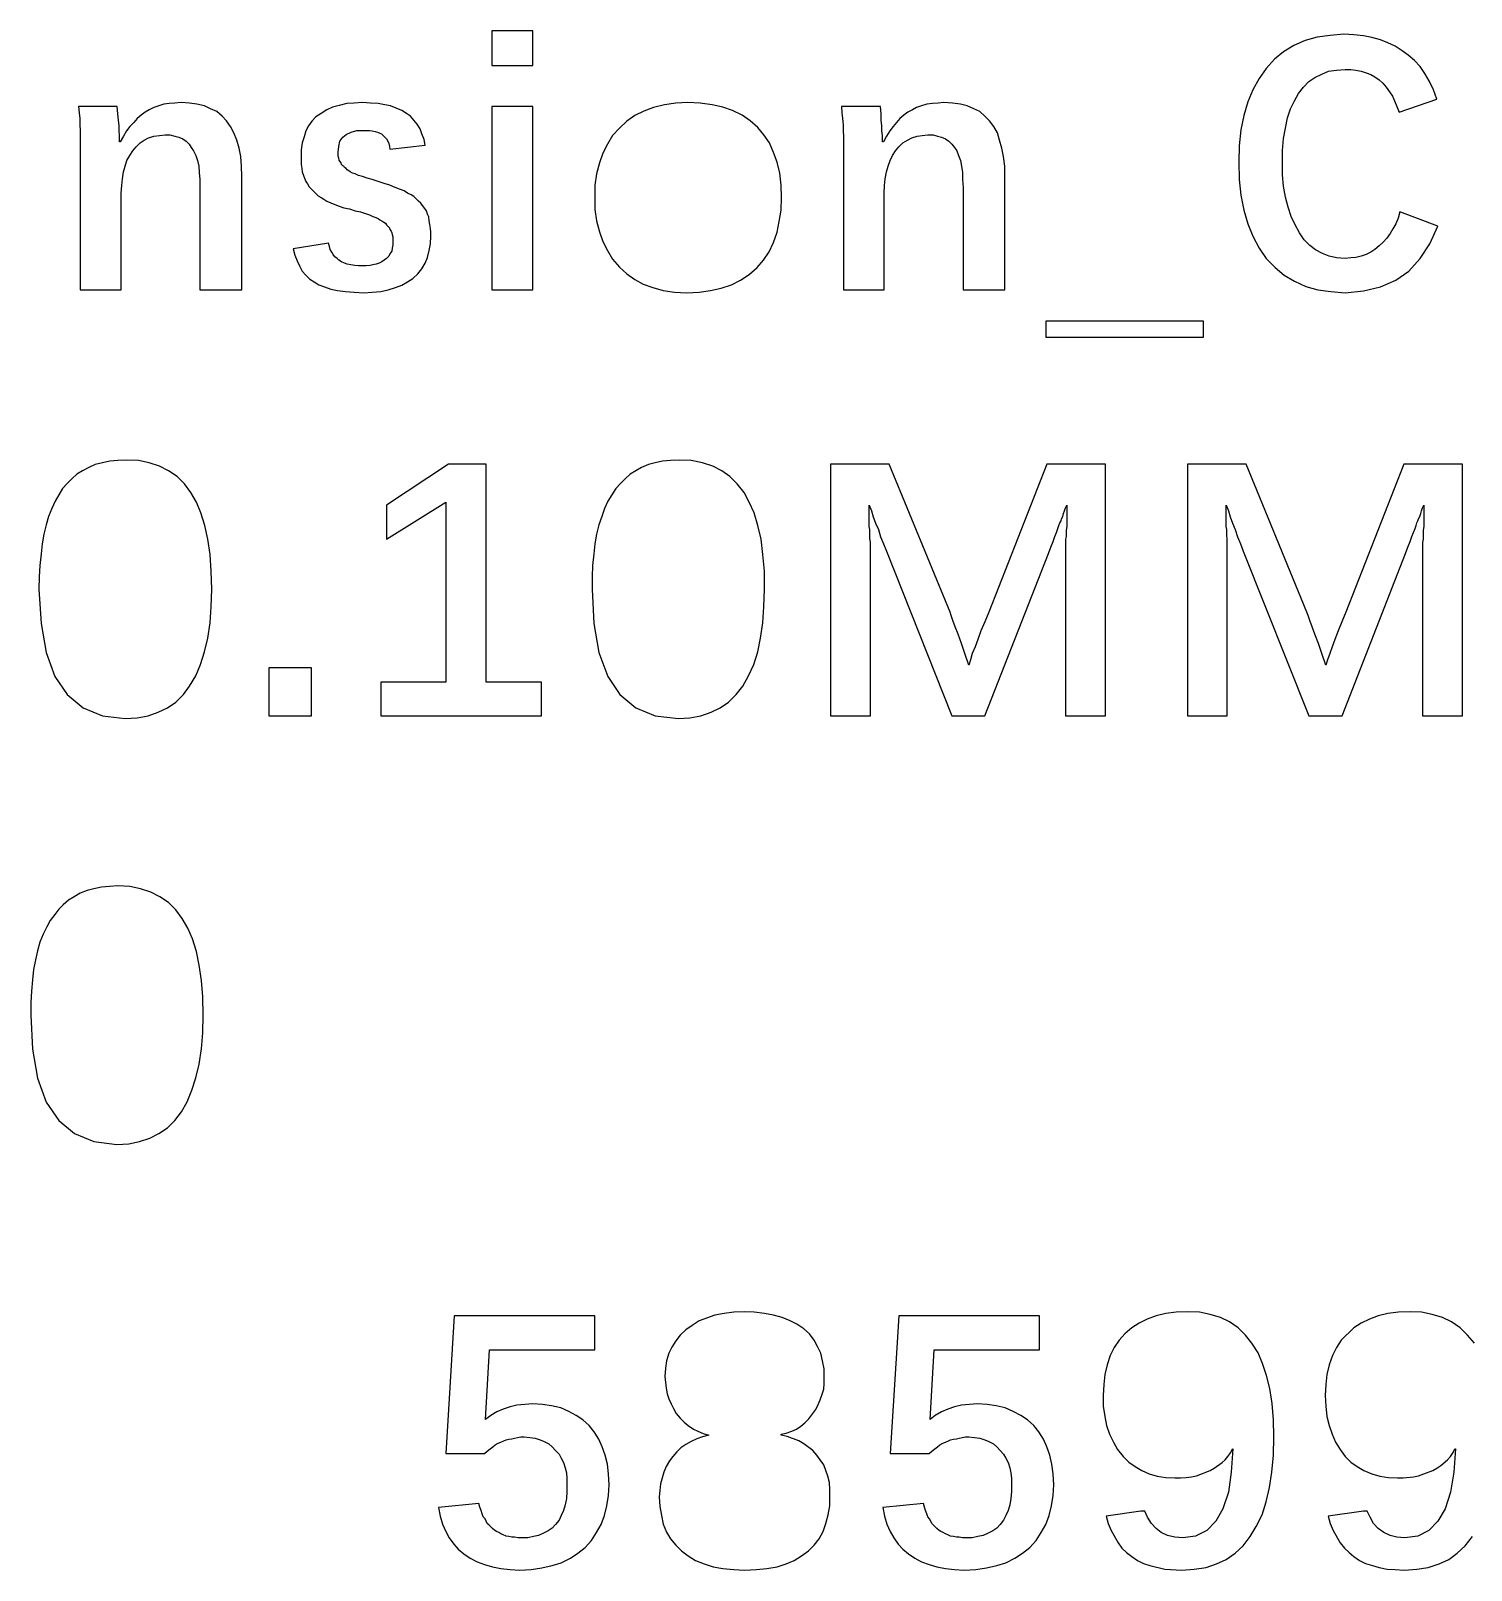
# Model space of a CAD drawing. Extents: x -72 to 103, y -93 to 77.
# Drawn here: x 1.52 to 26.83, y -91.56 to -64.52 of the extents above; entities that cross this region are included whole.
import ezdxf

# ---------------------------------------------------------------- set-up
doc = ezdxf.new("R2010")
doc.units = 0
doc.header["$MEASUREMENT"] = 0
doc.layers.get('0').update_dxf_attribs({"linetype": 'CONTINUOUS'})

msp = doc.modelspace()

# ---------------------------------------------------------------- linework, layer by layer
for points in [[(9.62, -64.52), (9.62, -65.13), (9.62, -65.13), (10.34, -65.13), (10.34, -65.13), (10.34, -64.52), (10.34, -64.52), (9.62, -64.52)], [(24.36, -69.1), (24.61, -69.12), (24.61, -69.12), (24.93, -69.09), (24.93, -69.09), (25.23, -69.02), (25.23, -69.02), (25.5, -68.9), (25.5, -68.9), (25.73, -68.74), (25.73, -68.74), (25.93, -68.52), (25.93, -68.52), (26.1, -68.26), (26.1, -68.26), (26.24, -67.95), (26.24, -67.95), (25.57, -67.7), (25.57, -67.7), (25.54, -67.81), (25.54, -67.81), (25.5, -67.91), (25.5, -67.91), (25.45, -68), (25.45, -68), (25.4, -68.08), (25.4, -68.08), (25.34, -68.16), (25.34, -68.16), (25.28, -68.23), (25.28, -68.23), (25.21, -68.3), (25.21, -68.3), (25.13, -68.36), (25.13, -68.36), (25.06, -68.41), (25.06, -68.41), (24.98, -68.45), (24.98, -68.45), (24.89, -68.48), (24.89, -68.48), (24.8, -68.5), (24.8, -68.5), (24.71, -68.51), (24.71, -68.51), (24.61, -68.52), (24.61, -68.52), (24.46, -68.51), (24.46, -68.51), (24.33, -68.48), (24.33, -68.48), (24.21, -68.43), (24.21, -68.43), (24.09, -68.37), (24.09, -68.37), (23.99, -68.29), (23.99, -68.29), (23.89, -68.19), (23.89, -68.19), (23.81, -68.07), (23.81, -68.07), (23.73, -67.93), (23.73, -67.93), (23.66, -67.78), (23.66, -67.78), (23.61, -67.62), (23.61, -67.62), (23.56, -67.44), (23.56, -67.44), (23.53, -67.25), (23.53, -67.25), (23.51, -67.05), (23.51, -67.05), (23.51, -66.83), (23.51, -66.83), (23.51, -66.62), (23.51, -66.62), (23.53, -66.41), (23.53, -66.41), (23.56, -66.23), (23.56, -66.23), (23.6, -66.05), (23.6, -66.05), (23.65, -65.89), (23.65, -65.89), (23.72, -65.75), (23.72, -65.75), (23.79, -65.62), (23.79, -65.62), (23.88, -65.51), (23.88, -65.51), (23.97, -65.41), (23.97, -65.41), (24.08, -65.34), (24.08, -65.34), (24.2, -65.28), (24.2, -65.28), (24.32, -65.23), (24.32, -65.23), (24.46, -65.21), (24.46, -65.21), (24.61, -65.2), (24.61, -65.2), (24.71, -65.2), (24.71, -65.2), (24.8, -65.21), (24.8, -65.21), (24.89, -65.23), (24.89, -65.23), (24.98, -65.26), (24.98, -65.26), (25.06, -65.29), (25.06, -65.29), (25.13, -65.33), (25.13, -65.33), (25.21, -65.38), (25.21, -65.38), (25.27, -65.44), (25.27, -65.44), (25.33, -65.51), (25.33, -65.51), (25.39, -65.59), (25.39, -65.59), (25.44, -65.67), (25.44, -65.67), (25.48, -65.75), (25.48, -65.75), (25.52, -65.85), (25.52, -65.85), (25.56, -65.95), (25.56, -65.95), (26.22, -65.72), (26.22, -65.72), (26.16, -65.56), (26.16, -65.56), (26.09, -65.41), (26.09, -65.41), (26.01, -65.27), (26.01, -65.27), (25.93, -65.15), (25.93, -65.15), (25.83, -65.04), (25.83, -65.04), (25.72, -64.95), (25.72, -64.95), (25.61, -64.87), (25.61, -64.87), (25.49, -64.79), (25.49, -64.79), (25.36, -64.73), (25.36, -64.73), (25.23, -64.68), (25.23, -64.68), (25.08, -64.64), (25.08, -64.64), (24.93, -64.61), (24.93, -64.61), (24.76, -64.59), (24.76, -64.59), (24.59, -64.58), (24.59, -64.58), (24.35, -64.6), (24.35, -64.6), (24.12, -64.63), (24.12, -64.63), (23.91, -64.69), (23.91, -64.69), (23.71, -64.78), (23.71, -64.78), (23.53, -64.89), (23.53, -64.89), (23.37, -65.02), (23.37, -65.02), (23.22, -65.18), (23.22, -65.18), (23.1, -65.36), (23.1, -65.36), (22.99, -65.56), (22.99, -65.56), (22.9, -65.77), (22.9, -65.77), (22.83, -66.01), (22.83, -66.01), (22.78, -66.26), (22.78, -66.26), (22.75, -66.54), (22.75, -66.54), (22.74, -66.83), (22.74, -66.83), (22.75, -67.13), (22.75, -67.13), (22.78, -67.41), (22.78, -67.41), (22.83, -67.67), (22.83, -67.67), (22.9, -67.91), (22.9, -67.91), (22.99, -68.13), (22.99, -68.13), (23.1, -68.34), (23.1, -68.34), (23.22, -68.52), (23.22, -68.52), (23.38, -68.68), (23.38, -68.68), (23.54, -68.81), (23.54, -68.81), (23.72, -68.92), (23.72, -68.92), (23.92, -69.01), (23.92, -69.01), (24.13, -69.07), (24.13, -69.07), (24.36, -69.1)], [(4.49, -67.27), (4.49, -69.07), (4.49, -69.07), (5.23, -69.07), (5.23, -69.07), (5.23, -67.08), (5.23, -67.08), (5.22, -66.9), (5.22, -66.9), (5.21, -66.73), (5.21, -66.73), (5.18, -66.58), (5.18, -66.58), (5.14, -66.44), (5.14, -66.44), (5.09, -66.31), (5.09, -66.31), (5.03, -66.2), (5.03, -66.2), (4.96, -66.1), (4.96, -66.1), (4.88, -66.02), (4.88, -66.02), (4.79, -65.94), (4.79, -65.94), (4.68, -65.89), (4.68, -65.89), (4.57, -65.84), (4.57, -65.84), (4.44, -65.81), (4.44, -65.81), (4.31, -65.79), (4.31, -65.79), (4.16, -65.78), (4.16, -65.78), (4.05, -65.79), (4.05, -65.79), (3.95, -65.8), (3.95, -65.8), (3.86, -65.81), (3.86, -65.81), (3.77, -65.84), (3.77, -65.84), (3.68, -65.87), (3.68, -65.87), (3.6, -65.91), (3.6, -65.91), (3.53, -65.95), (3.53, -65.95), (3.46, -66), (3.46, -66), (3.39, -66.06), (3.39, -66.06), (3.33, -66.13), (3.33, -66.13), (3.26, -66.2), (3.26, -66.2), (3.2, -66.28), (3.2, -66.28), (3.15, -66.37), (3.15, -66.37), (3.09, -66.47), (3.09, -66.47), (3.08, -66.47), (3.08, -66.47), (3.08, -66.42), (3.08, -66.42), (3.08, -66.36), (3.08, -66.36), (3.07, -66.28), (3.07, -66.28), (3.07, -66.19), (3.07, -66.19), (3.06, -66.09), (3.06, -66.09), (3.05, -65.98), (3.05, -65.98), (3.04, -65.85), (3.04, -65.85), (2.36, -65.85), (2.36, -65.85), (2.37, -65.96), (2.37, -65.96), (2.38, -66.06), (2.38, -66.06), (2.38, -66.17), (2.38, -66.17), (2.39, -66.27), (2.39, -66.27), (2.39, -66.38), (2.39, -66.38), (2.39, -66.49), (2.39, -66.49), (2.39, -66.6), (2.39, -66.6), (2.39, -69.07), (2.39, -69.07), (3.11, -69.07), (3.11, -69.07), (3.11, -67.37), (3.11, -67.37), (3.12, -67.24), (3.12, -67.24), (3.13, -67.12), (3.13, -67.12), (3.15, -67), (3.15, -67), (3.18, -66.9), (3.18, -66.9), (3.21, -66.8), (3.21, -66.8), (3.26, -66.71), (3.26, -66.71), (3.31, -66.63), (3.31, -66.63), (3.37, -66.56), (3.37, -66.56), (3.44, -66.49), (3.44, -66.49), (3.51, -66.44), (3.51, -66.44), (3.59, -66.4), (3.59, -66.4), (3.68, -66.37), (3.68, -66.37), (3.78, -66.36), (3.78, -66.36), (3.88, -66.35), (3.88, -66.35), (3.96, -66.35), (3.96, -66.35), (4.05, -66.37), (4.05, -66.37), (4.12, -66.39), (4.12, -66.39), (4.19, -66.42), (4.19, -66.42), (4.25, -66.46), (4.25, -66.46), (4.3, -66.51), (4.3, -66.51), (4.34, -66.57), (4.34, -66.57), (4.38, -66.63), (4.38, -66.63), (4.42, -66.71), (4.42, -66.71), (4.45, -66.8), (4.45, -66.8), (4.47, -66.9), (4.47, -66.9), (4.48, -67.01), (4.48, -67.01), (4.49, -67.13), (4.49, -67.13), (4.49, -67.27)], [(8.54, -68.26), (8.55, -68.13), (8.55, -68.13), (8.55, -68.06), (8.55, -68.06), (8.54, -67.99), (8.54, -67.99), (8.53, -67.92), (8.53, -67.92), (8.52, -67.86), (8.52, -67.86), (8.51, -67.79), (8.51, -67.79), (8.49, -67.74), (8.49, -67.74), (8.47, -67.68), (8.47, -67.68), (8.44, -67.64), (8.44, -67.64), (8.4, -67.59), (8.4, -67.59), (8.37, -67.55), (8.37, -67.55), (8.33, -67.51), (8.33, -67.51), (8.29, -67.47), (8.29, -67.47), (8.25, -67.43), (8.25, -67.43), (8.2, -67.4), (8.2, -67.4), (8.14, -67.37), (8.14, -67.37), (8.08, -67.33), (8.08, -67.33), (8, -67.3), (8, -67.3), (7.92, -67.27), (7.92, -67.27), (7.83, -67.23), (7.83, -67.23), (7.73, -67.2), (7.73, -67.2), (7.62, -67.17), (7.62, -67.17), (7.52, -67.13), (7.52, -67.13), (7.43, -67.11), (7.43, -67.11), (7.35, -67.08), (7.35, -67.08), (7.28, -67.06), (7.28, -67.06), (7.22, -67.03), (7.22, -67.03), (7.17, -67.02), (7.17, -67.02), (7.13, -67), (7.13, -67), (7.11, -66.98), (7.11, -66.98), (7.08, -66.96), (7.08, -66.96), (7.06, -66.94), (7.06, -66.94), (7.03, -66.92), (7.03, -66.92), (7.02, -66.9), (7.02, -66.9), (7, -66.89), (7, -66.89), (6.98, -66.87), (6.98, -66.87), (6.97, -66.84), (6.97, -66.84), (6.95, -66.81), (6.95, -66.81), (6.94, -66.79), (6.94, -66.79), (6.93, -66.76), (6.93, -66.76), (6.92, -66.72), (6.92, -66.72), (6.92, -66.69), (6.92, -66.69), (6.92, -66.65), (6.92, -66.65), (6.93, -66.55), (6.93, -66.55), (6.95, -66.46), (6.95, -66.46), (7, -66.39), (7, -66.39), (7.06, -66.34), (7.06, -66.34), (7.15, -66.3), (7.15, -66.3), (7.25, -66.27), (7.25, -66.27), (7.37, -66.27), (7.37, -66.27), (7.42, -66.27), (7.42, -66.27), (7.47, -66.27), (7.47, -66.27), (7.52, -66.28), (7.52, -66.28), (7.57, -66.29), (7.57, -66.29), (7.61, -66.3), (7.61, -66.3), (7.65, -66.32), (7.65, -66.32), (7.68, -66.33), (7.68, -66.33), (7.71, -66.36), (7.71, -66.36), (7.74, -66.39), (7.74, -66.39), (7.77, -66.42), (7.77, -66.42), (7.79, -66.46), (7.79, -66.46), (7.81, -66.5), (7.81, -66.5), (7.82, -66.55), (7.82, -66.55), (7.83, -66.6), (7.83, -66.6), (8.45, -66.53), (8.45, -66.53), (8.43, -66.43), (8.43, -66.43), (8.39, -66.33), (8.39, -66.33), (8.36, -66.24), (8.36, -66.24), (8.31, -66.16), (8.31, -66.16), (8.25, -66.09), (8.25, -66.09), (8.19, -66.02), (8.19, -66.02), (8.12, -65.97), (8.12, -65.97), (8.04, -65.92), (8.04, -65.92), (7.94, -65.88), (7.94, -65.88), (7.84, -65.84), (7.84, -65.84), (7.74, -65.82), (7.74, -65.82), (7.62, -65.8), (7.62, -65.8), (7.49, -65.79), (7.49, -65.79), (7.35, -65.78), (7.35, -65.78), (7.2, -65.79), (7.2, -65.79), (7.07, -65.8), (7.07, -65.8), (6.94, -65.83), (6.94, -65.83), (6.82, -65.86), (6.82, -65.86), (6.72, -65.91), (6.72, -65.91), (6.62, -65.97), (6.62, -65.97), (6.53, -66.03), (6.53, -66.03), (6.46, -66.11), (6.46, -66.11), (6.4, -66.19), (6.4, -66.19), (6.35, -66.28), (6.35, -66.28), (6.32, -66.38), (6.32, -66.38), (6.29, -66.49), (6.29, -66.49), (6.27, -66.61), (6.27, -66.61), (6.27, -66.73), (6.27, -66.73), (6.27, -66.8), (6.27, -66.8), (6.27, -66.87), (6.27, -66.87), (6.28, -66.94), (6.28, -66.94), (6.29, -67), (6.29, -67), (6.31, -67.06), (6.31, -67.06), (6.33, -67.11), (6.33, -67.11), (6.35, -67.17), (6.35, -67.17), (6.38, -67.21), (6.38, -67.21), (6.41, -67.26), (6.41, -67.26), (6.45, -67.3), (6.45, -67.3), (6.49, -67.34), (6.49, -67.34), (6.53, -67.38), (6.53, -67.38), (6.57, -67.42), (6.57, -67.42), (6.62, -67.45), (6.62, -67.45), (6.67, -67.48), (6.67, -67.48), (6.72, -67.51), (6.72, -67.51), (6.79, -67.54), (6.79, -67.54), (6.86, -67.57), (6.86, -67.57), (6.94, -67.6), (6.94, -67.6), (7.02, -67.63), (7.02, -67.63), (7.12, -67.65), (7.12, -67.65), (7.22, -67.68), (7.22, -67.68), (7.31, -67.7), (7.31, -67.7), (7.4, -67.73), (7.4, -67.73), (7.47, -67.75), (7.47, -67.75), (7.53, -67.78), (7.53, -67.78), (7.58, -67.8), (7.58, -67.8), (7.62, -67.82), (7.62, -67.82), (7.65, -67.84), (7.65, -67.84), (7.69, -67.86), (7.69, -67.86), (7.72, -67.88), (7.72, -67.88), (7.75, -67.9), (7.75, -67.9), (7.77, -67.93), (7.77, -67.93), (7.8, -67.96), (7.8, -67.96), (7.82, -67.98), (7.82, -67.98), (7.83, -68.01), (7.83, -68.01), (7.85, -68.04), (7.85, -68.04), (7.86, -68.07), (7.86, -68.07), (7.87, -68.1), (7.87, -68.1), (7.88, -68.14), (7.88, -68.14), (7.88, -68.18), (7.88, -68.18), (7.88, -68.22), (7.88, -68.22), (7.88, -68.28), (7.88, -68.28), (7.87, -68.34), (7.87, -68.34), (7.86, -68.39), (7.86, -68.39), (7.83, -68.44), (7.83, -68.44), (7.81, -68.48), (7.81, -68.48), (7.77, -68.52), (7.77, -68.52), (7.73, -68.55), (7.73, -68.55), (7.69, -68.58), (7.69, -68.58), (7.64, -68.6), (7.64, -68.6), (7.59, -68.62), (7.59, -68.62), (7.53, -68.63), (7.53, -68.63), (7.48, -68.64), (7.48, -68.64), (7.41, -68.65), (7.41, -68.65), (7.35, -68.65), (7.35, -68.65), (7.28, -68.65), (7.28, -68.65), (7.21, -68.64), (7.21, -68.64), (7.14, -68.63), (7.14, -68.63), (7.08, -68.62), (7.08, -68.62), (7.03, -68.6), (7.03, -68.6), (6.98, -68.58), (6.98, -68.58), (6.93, -68.55), (6.93, -68.55), (6.9, -68.52), (6.9, -68.52), (6.86, -68.49), (6.86, -68.49), (6.83, -68.45), (6.83, -68.45), (6.81, -68.41), (6.81, -68.41), (6.78, -68.36), (6.78, -68.36), (6.77, -68.31), (6.77, -68.31), (6.75, -68.25), (6.75, -68.25), (6.13, -68.35), (6.13, -68.35), (6.16, -68.46), (6.16, -68.46), (6.2, -68.56), (6.2, -68.56), (6.24, -68.65), (6.24, -68.65), (6.29, -68.74), (6.29, -68.74), (6.35, -68.81), (6.35, -68.81), (6.42, -68.88), (6.42, -68.88), (6.5, -68.93), (6.5, -68.93), (6.58, -68.98), (6.58, -68.98), (6.68, -69.02), (6.68, -69.02), (6.79, -69.06), (6.79, -69.06), (6.91, -69.08), (6.91, -69.08), (7.05, -69.1), (7.05, -69.1), (7.2, -69.11), (7.2, -69.11), (7.37, -69.12), (7.37, -69.12), (7.52, -69.11), (7.52, -69.11), (7.67, -69.1), (7.67, -69.1), (7.8, -69.07), (7.8, -69.07), (7.93, -69.03), (7.93, -69.03), (8.04, -68.99), (8.04, -68.99), (8.14, -68.93), (8.14, -68.93), (8.23, -68.87), (8.23, -68.87), (8.32, -68.79), (8.32, -68.79), (8.39, -68.7), (8.39, -68.7), (8.45, -68.6), (8.45, -68.6), (8.49, -68.5), (8.49, -68.5), (8.52, -68.38), (8.52, -68.38), (8.54, -68.26)], [(9.62, -65.85), (9.62, -69.07), (9.62, -69.07), (10.34, -69.07), (10.34, -69.07), (10.34, -65.85), (10.34, -65.85), (9.62, -65.85)], [(13.06, -65.78), (12.85, -65.79), (12.85, -65.79), (12.65, -65.82), (12.65, -65.82), (12.46, -65.87), (12.46, -65.87), (12.29, -65.93), (12.29, -65.93), (12.13, -66.01), (12.13, -66.01), (11.99, -66.11), (11.99, -66.11), (11.86, -66.23), (11.86, -66.23), (11.74, -66.36), (11.74, -66.36), (11.65, -66.51), (11.65, -66.51), (11.57, -66.67), (11.57, -66.67), (11.51, -66.84), (11.51, -66.84), (11.46, -67.03), (11.46, -67.03), (11.43, -67.23), (11.43, -67.23), (11.43, -67.66), (11.43, -67.66), (11.46, -67.86), (11.46, -67.86), (11.51, -68.05), (11.51, -68.05), (11.57, -68.22), (11.57, -68.22), (11.65, -68.38), (11.65, -68.38), (11.74, -68.53), (11.74, -68.53), (11.86, -68.67), (11.86, -68.67), (11.99, -68.79), (11.99, -68.79), (12.13, -68.89), (12.13, -68.89), (12.28, -68.97), (12.28, -68.97), (12.45, -69.03), (12.45, -69.03), (12.63, -69.08), (12.63, -69.08), (12.83, -69.11), (12.83, -69.11), (13.04, -69.12), (13.04, -69.12), (13.26, -69.11), (13.26, -69.11), (13.46, -69.08), (13.46, -69.08), (13.65, -69.04), (13.65, -69.04), (13.83, -68.98), (13.83, -68.98), (13.99, -68.9), (13.99, -68.9), (14.14, -68.8), (14.14, -68.8), (14.28, -68.68), (14.28, -68.68), (14.39, -68.55), (14.39, -68.55), (14.49, -68.4), (14.49, -68.4), (14.57, -68.24), (14.57, -68.24), (14.63, -68.06), (14.63, -68.06), (14.67, -67.87), (14.67, -67.87), (14.7, -67.67), (14.7, -67.67), (14.71, -67.45), (14.71, -67.45), (14.7, -67.23), (14.7, -67.23), (14.68, -67.02), (14.68, -67.02), (14.63, -66.83), (14.63, -66.83), (14.57, -66.66), (14.57, -66.66), (14.5, -66.49), (14.5, -66.49), (14.4, -66.35), (14.4, -66.35), (14.29, -66.22), (14.29, -66.22), (14.16, -66.1), (14.16, -66.1), (14.02, -66), (14.02, -66), (13.85, -65.92), (13.85, -65.92), (13.68, -65.86), (13.68, -65.86), (13.49, -65.82), (13.49, -65.82), (13.28, -65.79), (13.28, -65.79), (13.06, -65.78)], [(17.9, -67.27), (17.9, -69.07), (17.9, -69.07), (18.63, -69.07), (18.63, -69.07), (18.63, -67.08), (18.63, -67.08), (18.63, -66.9), (18.63, -66.9), (18.61, -66.73), (18.61, -66.73), (18.58, -66.58), (18.58, -66.58), (18.54, -66.44), (18.54, -66.44), (18.5, -66.31), (18.5, -66.31), (18.44, -66.2), (18.44, -66.2), (18.36, -66.1), (18.36, -66.1), (18.28, -66.02), (18.28, -66.02), (18.19, -65.94), (18.19, -65.94), (18.09, -65.89), (18.09, -65.89), (17.97, -65.84), (17.97, -65.84), (17.85, -65.81), (17.85, -65.81), (17.71, -65.79), (17.71, -65.79), (17.56, -65.78), (17.56, -65.78), (17.46, -65.79), (17.46, -65.79), (17.36, -65.8), (17.36, -65.8), (17.26, -65.81), (17.26, -65.81), (17.17, -65.84), (17.17, -65.84), (17.08, -65.87), (17.08, -65.87), (17.01, -65.91), (17.01, -65.91), (16.93, -65.95), (16.93, -65.95), (16.86, -66), (16.86, -66), (16.79, -66.06), (16.79, -66.06), (16.73, -66.13), (16.73, -66.13), (16.67, -66.2), (16.67, -66.2), (16.61, -66.28), (16.61, -66.28), (16.55, -66.37), (16.55, -66.37), (16.5, -66.47), (16.5, -66.47), (16.48, -66.47), (16.48, -66.47), (16.48, -66.42), (16.48, -66.42), (16.48, -66.36), (16.48, -66.36), (16.47, -66.28), (16.47, -66.28), (16.47, -66.19), (16.47, -66.19), (16.46, -66.09), (16.46, -66.09), (16.46, -65.98), (16.46, -65.98), (16.45, -65.85), (16.45, -65.85), (15.76, -65.85), (15.76, -65.85), (15.77, -65.96), (15.77, -65.96), (15.78, -66.06), (15.78, -66.06), (15.79, -66.17), (15.79, -66.17), (15.79, -66.27), (15.79, -66.27), (15.8, -66.38), (15.8, -66.38), (15.8, -66.49), (15.8, -66.49), (15.8, -66.6), (15.8, -66.6), (15.8, -69.07), (15.8, -69.07), (16.51, -69.07), (16.51, -69.07), (16.51, -67.37), (16.51, -67.37), (16.52, -67.24), (16.52, -67.24), (16.53, -67.12), (16.53, -67.12), (16.55, -67), (16.55, -67), (16.58, -66.9), (16.58, -66.9), (16.62, -66.8), (16.62, -66.8), (16.66, -66.71), (16.66, -66.71), (16.71, -66.63), (16.71, -66.63), (16.77, -66.56), (16.77, -66.56), (16.84, -66.49), (16.84, -66.49), (16.92, -66.44), (16.92, -66.44), (17, -66.4), (17, -66.4), (17.09, -66.37), (17.09, -66.37), (17.18, -66.36), (17.18, -66.36), (17.28, -66.35), (17.28, -66.35), (17.37, -66.35), (17.37, -66.35), (17.45, -66.37), (17.45, -66.37), (17.52, -66.39), (17.52, -66.39), (17.59, -66.42), (17.59, -66.42), (17.65, -66.46), (17.65, -66.46), (17.7, -66.51), (17.7, -66.51), (17.75, -66.57), (17.75, -66.57), (17.79, -66.63), (17.79, -66.63), (17.82, -66.71), (17.82, -66.71), (17.85, -66.8), (17.85, -66.8), (17.87, -66.9), (17.87, -66.9), (17.89, -67.01), (17.89, -67.01), (17.89, -67.13), (17.89, -67.13), (17.9, -67.27)], [(19.35, -69.62), (19.35, -69.9), (19.35, -69.9), (22.12, -69.9), (22.12, -69.9), (22.12, -69.62), (22.12, -69.62), (19.35, -69.62)], [(3.2, -72.06), (3.05, -72.07), (3.05, -72.07), (2.91, -72.08), (2.91, -72.08), (2.65, -72.14), (2.65, -72.14), (2.54, -72.19), (2.54, -72.19), (2.43, -72.25), (2.43, -72.25), (2.33, -72.31), (2.33, -72.31), (2.24, -72.39), (2.24, -72.39), (2.16, -72.47), (2.16, -72.47), (2.08, -72.56), (2.08, -72.56), (2.01, -72.67), (2.01, -72.67), (1.95, -72.78), (1.95, -72.78), (1.89, -72.91), (1.89, -72.91), (1.83, -73.05), (1.83, -73.05), (1.79, -73.2), (1.79, -73.2), (1.75, -73.36), (1.75, -73.36), (1.72, -73.53), (1.72, -73.53), (1.7, -73.71), (1.7, -73.71), (1.68, -73.91), (1.68, -73.91), (1.67, -74.11), (1.67, -74.11), (1.66, -74.33), (1.66, -74.33), (1.7, -74.93), (1.7, -74.93), (1.79, -75.44), (1.79, -75.44), (1.94, -75.86), (1.94, -75.86), (2.16, -76.18), (2.16, -76.18), (2.44, -76.41), (2.44, -76.41), (2.78, -76.55), (2.78, -76.55), (3.18, -76.6), (3.18, -76.6), (3.39, -76.59), (3.39, -76.59), (3.58, -76.55), (3.58, -76.55), (3.76, -76.49), (3.76, -76.49), (3.92, -76.41), (3.92, -76.41), (4.07, -76.31), (4.07, -76.31), (4.2, -76.18), (4.2, -76.18), (4.31, -76.03), (4.31, -76.03), (4.42, -75.85), (4.42, -75.85), (4.5, -75.65), (4.5, -75.65), (4.57, -75.43), (4.57, -75.43), (4.63, -75.19), (4.63, -75.19), (4.67, -74.92), (4.67, -74.92), (4.69, -74.64), (4.69, -74.64), (4.7, -74.33), (4.7, -74.33), (4.69, -74.01), (4.69, -74.01), (4.67, -73.72), (4.67, -73.72), (4.63, -73.45), (4.63, -73.45), (4.58, -73.21), (4.58, -73.21), (4.51, -72.99), (4.51, -72.99), (4.43, -72.8), (4.43, -72.8), (4.33, -72.63), (4.33, -72.63), (4.22, -72.48), (4.22, -72.48), (4.09, -72.35), (4.09, -72.35), (3.94, -72.25), (3.94, -72.25), (3.78, -72.17), (3.78, -72.17), (3.6, -72.11), (3.6, -72.11), (3.41, -72.07), (3.41, -72.07), (3.2, -72.06)], [(8.81, -75.96), (7.67, -75.96), (7.67, -75.96), (7.67, -76.55), (7.67, -76.55), (10.49, -76.55), (10.49, -76.55), (10.49, -75.96), (10.49, -75.96), (9.52, -75.96), (9.52, -75.96), (9.52, -72.13), (9.52, -72.13), (8.86, -72.13), (8.86, -72.13), (7.77, -72.85), (7.77, -72.85), (7.77, -73.45), (7.77, -73.45), (8.81, -72.8), (8.81, -72.8), (8.81, -75.96)], [(12.91, -72.06), (12.76, -72.07), (12.76, -72.07), (12.62, -72.08), (12.62, -72.08), (12.49, -72.11), (12.49, -72.11), (12.37, -72.14), (12.37, -72.14), (12.25, -72.19), (12.25, -72.19), (12.05, -72.31), (12.05, -72.31), (11.96, -72.39), (11.96, -72.39), (11.88, -72.47), (11.88, -72.47), (11.8, -72.56), (11.8, -72.56), (11.66, -72.78), (11.66, -72.78), (11.6, -72.91), (11.6, -72.91), (11.55, -73.05), (11.55, -73.05), (11.5, -73.2), (11.5, -73.2), (11.46, -73.36), (11.46, -73.36), (11.43, -73.53), (11.43, -73.53), (11.41, -73.71), (11.41, -73.71), (11.39, -73.91), (11.39, -73.91), (11.38, -74.11), (11.38, -74.11), (11.38, -74.33), (11.38, -74.33), (11.41, -74.93), (11.41, -74.93), (11.5, -75.44), (11.5, -75.44), (11.66, -75.86), (11.66, -75.86), (11.87, -76.18), (11.87, -76.18), (12.15, -76.41), (12.15, -76.41), (12.49, -76.55), (12.49, -76.55), (12.9, -76.6), (12.9, -76.6), (13.1, -76.59), (13.1, -76.59), (13.29, -76.55), (13.29, -76.55), (13.47, -76.49), (13.47, -76.49), (13.63, -76.41), (13.63, -76.41), (13.78, -76.31), (13.78, -76.31), (13.91, -76.18), (13.91, -76.18), (14.03, -76.03), (14.03, -76.03), (14.13, -75.85), (14.13, -75.85), (14.22, -75.65), (14.22, -75.65), (14.29, -75.43), (14.29, -75.43), (14.34, -75.19), (14.34, -75.19), (14.38, -74.92), (14.38, -74.92), (14.4, -74.64), (14.4, -74.64), (14.41, -74.33), (14.41, -74.33), (14.41, -74.01), (14.41, -74.01), (14.38, -73.72), (14.38, -73.72), (14.35, -73.45), (14.35, -73.45), (14.29, -73.21), (14.29, -73.21), (14.23, -72.99), (14.23, -72.99), (14.14, -72.8), (14.14, -72.8), (14.05, -72.63), (14.05, -72.63), (13.93, -72.48), (13.93, -72.48), (13.8, -72.35), (13.8, -72.35), (13.66, -72.25), (13.66, -72.25), (13.5, -72.17), (13.5, -72.17), (13.32, -72.11), (13.32, -72.11), (13.12, -72.07), (13.12, -72.07), (12.91, -72.06)], [(17.67, -74.73), (16.6, -72.13), (16.6, -72.13), (15.57, -72.13), (15.57, -72.13), (15.57, -76.55), (15.57, -76.55), (16.27, -76.55), (16.27, -76.55), (16.27, -73.61), (16.27, -73.61), (16.27, -73.56), (16.27, -73.56), (16.27, -73.5), (16.27, -73.5), (16.26, -73.44), (16.26, -73.44), (16.26, -73.39), (16.26, -73.39), (16.26, -73.34), (16.26, -73.34), (16.26, -73.28), (16.26, -73.28), (16.25, -73.23), (16.25, -73.23), (16.25, -73.17), (16.25, -73.17), (16.25, -73.12), (16.25, -73.12), (16.25, -73.06), (16.25, -73.06), (16.25, -73.01), (16.25, -73.01), (16.25, -72.95), (16.25, -72.95), (16.25, -72.9), (16.25, -72.9), (16.25, -72.85), (16.25, -72.85), (16.29, -72.95), (16.29, -72.95), (16.32, -73.06), (16.32, -73.06), (16.36, -73.17), (16.36, -73.17), (16.41, -73.28), (16.41, -73.28), (16.45, -73.41), (16.45, -73.41), (16.5, -73.53), (16.5, -73.53), (16.55, -73.66), (16.55, -73.66), (17.7, -76.55), (17.7, -76.55), (18.28, -76.55), (18.28, -76.55), (19.4, -73.7), (19.4, -73.7), (19.44, -73.59), (19.44, -73.59), (19.48, -73.49), (19.48, -73.49), (19.51, -73.4), (19.51, -73.4), (19.54, -73.33), (19.54, -73.33), (19.56, -73.26), (19.56, -73.26), (19.58, -73.21), (19.58, -73.21), (19.6, -73.16), (19.6, -73.16), (19.62, -73.13), (19.62, -73.13), (19.63, -73.09), (19.63, -73.09), (19.65, -73.05), (19.65, -73.05), (19.66, -73), (19.66, -73), (19.68, -72.95), (19.68, -72.95), (19.7, -72.9), (19.7, -72.9), (19.72, -72.85), (19.72, -72.85), (19.72, -72.9), (19.72, -72.9), (19.72, -72.95), (19.72, -72.95), (19.72, -73.01), (19.72, -73.01), (19.72, -73.06), (19.72, -73.06), (19.72, -73.12), (19.72, -73.12), (19.72, -73.17), (19.72, -73.17), (19.72, -73.23), (19.72, -73.23), (19.71, -73.29), (19.71, -73.29), (19.71, -73.34), (19.71, -73.34), (19.71, -73.4), (19.71, -73.4), (19.7, -73.45), (19.7, -73.45), (19.7, -73.51), (19.7, -73.51), (19.7, -73.56), (19.7, -73.56), (19.7, -73.61), (19.7, -73.61), (19.7, -76.55), (19.7, -76.55), (20.4, -76.55), (20.4, -76.55), (20.4, -72.13), (20.4, -72.13), (19.37, -72.13), (19.37, -72.13), (18.35, -74.73), (18.35, -74.73), (18.28, -74.9), (18.28, -74.9), (18.21, -75.06), (18.21, -75.06), (18.16, -75.21), (18.16, -75.21), (18.11, -75.34), (18.11, -75.34), (18.06, -75.46), (18.06, -75.46), (18.03, -75.57), (18.03, -75.57), (18, -75.66), (18, -75.66), (17.93, -75.46), (17.93, -75.46), (17.87, -75.28), (17.87, -75.28), (17.81, -75.12), (17.81, -75.12), (17.76, -74.99), (17.76, -74.99), (17.72, -74.88), (17.72, -74.88), (17.69, -74.79), (17.69, -74.79), (17.67, -74.73)], [(23.94, -74.73), (22.87, -72.13), (22.87, -72.13), (21.84, -72.13), (21.84, -72.13), (21.84, -76.55), (21.84, -76.55), (22.54, -76.55), (22.54, -76.55), (22.54, -73.61), (22.54, -73.61), (22.54, -73.56), (22.54, -73.56), (22.54, -73.5), (22.54, -73.5), (22.54, -73.44), (22.54, -73.44), (22.53, -73.39), (22.53, -73.39), (22.53, -73.34), (22.53, -73.34), (22.53, -73.28), (22.53, -73.28), (22.52, -73.23), (22.52, -73.23), (22.52, -73.17), (22.52, -73.17), (22.52, -73.12), (22.52, -73.12), (22.52, -73.06), (22.52, -73.06), (22.52, -73.01), (22.52, -73.01), (22.52, -72.95), (22.52, -72.95), (22.52, -72.9), (22.52, -72.9), (22.52, -72.85), (22.52, -72.85), (22.56, -72.95), (22.56, -72.95), (22.59, -73.06), (22.59, -73.06), (22.63, -73.17), (22.63, -73.17), (22.68, -73.28), (22.68, -73.28), (22.72, -73.41), (22.72, -73.41), (22.77, -73.53), (22.77, -73.53), (22.82, -73.66), (22.82, -73.66), (23.97, -76.55), (23.97, -76.55), (24.56, -76.55), (24.56, -76.55), (25.67, -73.7), (25.67, -73.7), (25.71, -73.59), (25.71, -73.59), (25.75, -73.49), (25.75, -73.49), (25.78, -73.4), (25.78, -73.4), (25.81, -73.33), (25.81, -73.33), (25.84, -73.26), (25.84, -73.26), (25.86, -73.21), (25.86, -73.21), (25.87, -73.16), (25.87, -73.16), (25.89, -73.13), (25.89, -73.13), (25.9, -73.09), (25.9, -73.09), (25.92, -73.05), (25.92, -73.05), (25.94, -73), (25.94, -73), (25.95, -72.95), (25.95, -72.95), (25.97, -72.9), (25.97, -72.9), (25.99, -72.85), (25.99, -72.85), (25.99, -72.9), (25.99, -72.9), (25.99, -72.95), (25.99, -72.95), (25.99, -73.01), (25.99, -73.01), (25.99, -73.06), (25.99, -73.06), (25.99, -73.12), (25.99, -73.12), (25.99, -73.17), (25.99, -73.17), (25.99, -73.23), (25.99, -73.23), (25.98, -73.29), (25.98, -73.29), (25.98, -73.34), (25.98, -73.34), (25.98, -73.4), (25.98, -73.4), (25.98, -73.45), (25.98, -73.45), (25.97, -73.51), (25.97, -73.51), (25.97, -73.56), (25.97, -73.56), (25.97, -73.61), (25.97, -73.61), (25.97, -76.55), (25.97, -76.55), (26.67, -76.55), (26.67, -76.55), (26.67, -72.13), (26.67, -72.13), (25.64, -72.13), (25.64, -72.13), (24.62, -74.73), (24.62, -74.73), (24.55, -74.9), (24.55, -74.9), (24.49, -75.06), (24.49, -75.06), (24.43, -75.21), (24.43, -75.21), (24.38, -75.34), (24.38, -75.34), (24.34, -75.46), (24.34, -75.46), (24.3, -75.57), (24.3, -75.57), (24.27, -75.66), (24.27, -75.66), (24.2, -75.46), (24.2, -75.46), (24.14, -75.28), (24.14, -75.28), (24.08, -75.12), (24.08, -75.12), (24.03, -74.99), (24.03, -74.99), (23.99, -74.88), (23.99, -74.88), (23.96, -74.79), (23.96, -74.79), (23.94, -74.73)], [(5.7, -75.71), (5.7, -76.55), (5.7, -76.55), (6.45, -76.55), (6.45, -76.55), (6.45, -75.71), (6.45, -75.71), (5.7, -75.71)], [(3.05, -79.54), (2.9, -79.55), (2.9, -79.55), (2.76, -79.56), (2.76, -79.56), (2.63, -79.59), (2.63, -79.59), (2.51, -79.62), (2.51, -79.62), (2.39, -79.67), (2.39, -79.67), (2.28, -79.73), (2.28, -79.73), (2.18, -79.79), (2.18, -79.79), (2.09, -79.87), (2.09, -79.87), (2.01, -79.95), (2.01, -79.95), (1.94, -80.04), (1.94, -80.04), (1.86, -80.15), (1.86, -80.15), (1.8, -80.26), (1.8, -80.26), (1.74, -80.39), (1.74, -80.39), (1.68, -80.53), (1.68, -80.53), (1.64, -80.68), (1.64, -80.68), (1.6, -80.84), (1.6, -80.84), (1.57, -81.01), (1.57, -81.01), (1.55, -81.19), (1.55, -81.19), (1.53, -81.39), (1.53, -81.39), (1.52, -81.59), (1.52, -81.59), (1.52, -81.81), (1.52, -81.81), (1.55, -82.41), (1.55, -82.41), (1.64, -82.92), (1.64, -82.92), (1.79, -83.34), (1.79, -83.34), (2.01, -83.66), (2.01, -83.66), (2.29, -83.89), (2.29, -83.89), (2.63, -84.03), (2.63, -84.03), (3.03, -84.08), (3.03, -84.08), (3.24, -84.07), (3.24, -84.07), (3.43, -84.03), (3.43, -84.03), (3.61, -83.97), (3.61, -83.97), (3.77, -83.89), (3.77, -83.89), (3.92, -83.79), (3.92, -83.79), (4.05, -83.66), (4.05, -83.66), (4.17, -83.51), (4.17, -83.51), (4.27, -83.33), (4.27, -83.33), (4.35, -83.13), (4.35, -83.13), (4.42, -82.91), (4.42, -82.91), (4.48, -82.67), (4.48, -82.67), (4.52, -82.4), (4.52, -82.4), (4.54, -82.12), (4.54, -82.12), (4.55, -81.81), (4.55, -81.81), (4.54, -81.49), (4.54, -81.49), (4.52, -81.2), (4.52, -81.2), (4.48, -80.93), (4.48, -80.93), (4.43, -80.69), (4.43, -80.69), (4.36, -80.47), (4.36, -80.47), (4.28, -80.28), (4.28, -80.28), (4.18, -80.11), (4.18, -80.11), (4.07, -79.96), (4.07, -79.96), (3.94, -79.83), (3.94, -79.83), (3.79, -79.73), (3.79, -79.73), (3.63, -79.65), (3.63, -79.65), (3.45, -79.59), (3.45, -79.59), (3.26, -79.55), (3.26, -79.55), (3.05, -79.54)], [(14.05, -87.02), (13.87, -87.03), (13.87, -87.03), (13.7, -87.05), (13.7, -87.05), (13.54, -87.08), (13.54, -87.08), (13.26, -87.18), (13.26, -87.18), (13.14, -87.26), (13.14, -87.26), (13.03, -87.34), (13.03, -87.34), (12.93, -87.43), (12.93, -87.43), (12.85, -87.53), (12.85, -87.53), (12.78, -87.64), (12.78, -87.64), (12.73, -87.75), (12.73, -87.75), (12.69, -87.88), (12.69, -87.88), (12.67, -88.01), (12.67, -88.01), (12.66, -88.16), (12.66, -88.16), (12.68, -88.36), (12.68, -88.36), (12.7, -88.46), (12.7, -88.46), (12.73, -88.55), (12.73, -88.55), (12.77, -88.64), (12.77, -88.64), (12.81, -88.72), (12.81, -88.72), (12.86, -88.81), (12.86, -88.81), (12.93, -88.89), (12.93, -88.89), (13, -88.96), (13, -88.96), (13.07, -89.02), (13.07, -89.02), (13.16, -89.08), (13.16, -89.08), (13.24, -89.12), (13.24, -89.12), (13.33, -89.16), (13.33, -89.16), (13.43, -89.19), (13.43, -89.19), (13.32, -89.22), (13.32, -89.22), (13.22, -89.25), (13.22, -89.25), (13.12, -89.3), (13.12, -89.3), (13.03, -89.35), (13.03, -89.35), (12.94, -89.41), (12.94, -89.41), (12.87, -89.48), (12.87, -89.48), (12.8, -89.56), (12.8, -89.56), (12.74, -89.64), (12.74, -89.64), (12.68, -89.74), (12.68, -89.74), (12.64, -89.84), (12.64, -89.84), (12.58, -90.04), (12.58, -90.04), (12.57, -90.16), (12.57, -90.16), (12.56, -90.27), (12.56, -90.27), (12.57, -90.44), (12.57, -90.44), (12.6, -90.6), (12.6, -90.6), (12.63, -90.75), (12.63, -90.75), (12.69, -90.89), (12.69, -90.89), (12.76, -91.01), (12.76, -91.01), (12.85, -91.12), (12.85, -91.12), (12.95, -91.22), (12.95, -91.22), (13.07, -91.31), (13.07, -91.31), (13.2, -91.39), (13.2, -91.39), (13.35, -91.45), (13.35, -91.45), (13.51, -91.5), (13.51, -91.5), (13.68, -91.53), (13.68, -91.53), (13.87, -91.55), (13.87, -91.55), (14.06, -91.56), (14.06, -91.56), (14.27, -91.55), (14.27, -91.55), (14.45, -91.53), (14.45, -91.53), (14.63, -91.5), (14.63, -91.5), (14.79, -91.45), (14.79, -91.45), (14.93, -91.39), (14.93, -91.39), (15.06, -91.31), (15.06, -91.31), (15.18, -91.22), (15.18, -91.22), (15.28, -91.12), (15.28, -91.12), (15.37, -91.01), (15.37, -91.01), (15.44, -90.88), (15.44, -90.88), (15.49, -90.74), (15.49, -90.74), (15.53, -90.59), (15.53, -90.59), (15.56, -90.43), (15.56, -90.43), (15.56, -90.14), (15.56, -90.14), (15.55, -90.02), (15.55, -90.02), (15.52, -89.91), (15.52, -89.91), (15.49, -89.81), (15.49, -89.81), (15.45, -89.71), (15.45, -89.71), (15.39, -89.62), (15.39, -89.62), (15.33, -89.54), (15.33, -89.54), (15.26, -89.46), (15.26, -89.46), (15.1, -89.34), (15.1, -89.34), (15.01, -89.29), (15.01, -89.29), (14.81, -89.21), (14.81, -89.21), (14.7, -89.19), (14.7, -89.19), (14.7, -89.17), (14.7, -89.17), (14.79, -89.15), (14.79, -89.15), (14.89, -89.12), (14.89, -89.12), (14.97, -89.08), (14.97, -89.08), (15.05, -89.03), (15.05, -89.03), (15.12, -88.97), (15.12, -88.97), (15.19, -88.9), (15.19, -88.9), (15.31, -88.74), (15.31, -88.74), (15.35, -88.65), (15.35, -88.65), (15.39, -88.57), (15.39, -88.57), (15.42, -88.47), (15.42, -88.47), (15.45, -88.38), (15.45, -88.38), (15.46, -88.28), (15.46, -88.28), (15.46, -88.02), (15.46, -88.02), (15.43, -87.88), (15.43, -87.88), (15.4, -87.75), (15.4, -87.75), (15.34, -87.63), (15.34, -87.63), (15.28, -87.52), (15.28, -87.52), (15.2, -87.41), (15.2, -87.41), (15.1, -87.32), (15.1, -87.32), (14.98, -87.24), (14.98, -87.24), (14.86, -87.18), (14.86, -87.18), (14.72, -87.12), (14.72, -87.12), (14.57, -87.08), (14.57, -87.08), (14.41, -87.05), (14.41, -87.05), (14.23, -87.03), (14.23, -87.03), (14.05, -87.02)], [(21.84, -87.02), (21.64, -87.03), (21.64, -87.03), (21.46, -87.05), (21.46, -87.05), (21.29, -87.09), (21.29, -87.09), (21.13, -87.15), (21.13, -87.15), (20.99, -87.22), (20.99, -87.22), (20.86, -87.3), (20.86, -87.3), (20.74, -87.41), (20.74, -87.41), (20.64, -87.52), (20.64, -87.52), (20.55, -87.65), (20.55, -87.65), (20.48, -87.79), (20.48, -87.79), (20.43, -87.95), (20.43, -87.95), (20.39, -88.12), (20.39, -88.12), (20.37, -88.3), (20.37, -88.3), (20.36, -88.49), (20.36, -88.49), (20.36, -88.68), (20.36, -88.68), (20.39, -88.86), (20.39, -88.86), (20.42, -89.02), (20.42, -89.02), (20.47, -89.17), (20.47, -89.17), (20.54, -89.31), (20.54, -89.31), (20.61, -89.44), (20.61, -89.44), (20.71, -89.56), (20.71, -89.56), (20.81, -89.66), (20.81, -89.66), (20.92, -89.74), (20.92, -89.74), (21.04, -89.81), (21.04, -89.81), (21.17, -89.87), (21.17, -89.87), (21.31, -89.91), (21.31, -89.91), (21.46, -89.93), (21.46, -89.93), (21.62, -89.94), (21.62, -89.94), (21.72, -89.94), (21.72, -89.94), (21.82, -89.93), (21.82, -89.93), (21.91, -89.92), (21.91, -89.92), (22, -89.9), (22, -89.9), (22.24, -89.81), (22.24, -89.81), (22.31, -89.77), (22.31, -89.77), (22.45, -89.67), (22.45, -89.67), (22.5, -89.62), (22.5, -89.62), (22.55, -89.56), (22.55, -89.56), (22.6, -89.49), (22.6, -89.49), (22.63, -89.43), (22.63, -89.43), (22.64, -89.43), (22.64, -89.43), (22.61, -89.84), (22.61, -89.84), (22.56, -90.19), (22.56, -90.19), (22.46, -90.48), (22.46, -90.48), (22.34, -90.7), (22.34, -90.7), (22.18, -90.86), (22.18, -90.86), (21.98, -90.96), (21.98, -90.96), (21.76, -90.99), (21.76, -90.99), (21.62, -90.98), (21.62, -90.98), (21.49, -90.95), (21.49, -90.95), (21.38, -90.9), (21.38, -90.9), (21.29, -90.83), (21.29, -90.83), (21.21, -90.74), (21.21, -90.74), (21.14, -90.63), (21.14, -90.63), (21.09, -90.52), (21.09, -90.52), (21.02, -90.52), (21.02, -90.52), (20.41, -90.61), (20.41, -90.61), (20.45, -90.74), (20.45, -90.74), (20.5, -90.86), (20.5, -90.86), (20.62, -91.08), (20.62, -91.08), (20.69, -91.17), (20.69, -91.17), (20.77, -91.25), (20.77, -91.25), (20.86, -91.32), (20.86, -91.32), (20.96, -91.39), (20.96, -91.39), (21.07, -91.44), (21.07, -91.44), (21.18, -91.48), (21.18, -91.48), (21.44, -91.54), (21.44, -91.54), (21.74, -91.56), (21.74, -91.56), (21.96, -91.54), (21.96, -91.54), (22.17, -91.51), (22.17, -91.51), (22.35, -91.45), (22.35, -91.45), (22.52, -91.37), (22.52, -91.37), (22.68, -91.26), (22.68, -91.26), (22.82, -91.13), (22.82, -91.13), (22.94, -90.97), (22.94, -90.97), (23.05, -90.79), (23.05, -90.79), (23.15, -90.59), (23.15, -90.59), (23.22, -90.36), (23.22, -90.36), (23.28, -90.11), (23.28, -90.11), (23.32, -89.84), (23.32, -89.84), (23.35, -89.54), (23.35, -89.54), (23.36, -89.22), (23.36, -89.22), (23.35, -88.92), (23.35, -88.92), (23.33, -88.63), (23.33, -88.63), (23.29, -88.37), (23.29, -88.37), (23.23, -88.14), (23.23, -88.14), (23.16, -87.93), (23.16, -87.93), (23.08, -87.74), (23.08, -87.74), (22.97, -87.57), (22.97, -87.57), (22.86, -87.43), (22.86, -87.43), (22.73, -87.3), (22.73, -87.3), (22.58, -87.2), (22.58, -87.2), (22.42, -87.12), (22.42, -87.12), (22.24, -87.07), (22.24, -87.07), (22.05, -87.03), (22.05, -87.03), (21.84, -87.02)], [(25.75, -87.02), (25.55, -87.03), (25.55, -87.03), (25.36, -87.05), (25.36, -87.05), (25.19, -87.09), (25.19, -87.09), (25.04, -87.15), (25.04, -87.15), (24.89, -87.22), (24.89, -87.22), (24.76, -87.3), (24.76, -87.3), (24.54, -87.52), (24.54, -87.52), (24.46, -87.65), (24.46, -87.65), (24.39, -87.79), (24.39, -87.79), (24.33, -87.95), (24.33, -87.95), (24.29, -88.12), (24.29, -88.12), (24.27, -88.3), (24.27, -88.3), (24.26, -88.49), (24.26, -88.49), (24.27, -88.68), (24.27, -88.68), (24.29, -88.86), (24.29, -88.86), (24.33, -89.02), (24.33, -89.02), (24.38, -89.17), (24.38, -89.17), (24.44, -89.31), (24.44, -89.31), (24.52, -89.44), (24.52, -89.44), (24.61, -89.56), (24.61, -89.56), (24.71, -89.66), (24.71, -89.66), (24.82, -89.74), (24.82, -89.74), (24.94, -89.81), (24.94, -89.81), (25.08, -89.87), (25.08, -89.87), (25.22, -89.91), (25.22, -89.91), (25.37, -89.93), (25.37, -89.93), (25.53, -89.94), (25.53, -89.94), (25.63, -89.94), (25.63, -89.94), (25.81, -89.92), (25.81, -89.92), (25.9, -89.9), (25.9, -89.9), (25.99, -89.87), (25.99, -89.87), (26.15, -89.81), (26.15, -89.81), (26.22, -89.77), (26.22, -89.77), (26.29, -89.72), (26.29, -89.72), (26.41, -89.62), (26.41, -89.62), (26.46, -89.56), (26.46, -89.56), (26.51, -89.49), (26.51, -89.49), (26.54, -89.43), (26.54, -89.43), (26.55, -89.43), (26.55, -89.43), (26.52, -89.84), (26.52, -89.84), (26.46, -90.19), (26.46, -90.19), (26.37, -90.48), (26.37, -90.48), (26.24, -90.7), (26.24, -90.7), (26.08, -90.86), (26.08, -90.86), (25.89, -90.96), (25.89, -90.96), (25.66, -90.99), (25.66, -90.99), (25.52, -90.98), (25.52, -90.98), (25.4, -90.95), (25.4, -90.95), (25.29, -90.9), (25.29, -90.9), (25.19, -90.83), (25.19, -90.83), (25.11, -90.74), (25.11, -90.74), (25.05, -90.63), (25.05, -90.63), (25, -90.52), (25, -90.52), (24.93, -90.52), (24.93, -90.52), (24.31, -90.61), (24.31, -90.61), (24.35, -90.74), (24.35, -90.74), (24.4, -90.86), (24.4, -90.86), (24.52, -91.08), (24.52, -91.08), (24.6, -91.17), (24.6, -91.17), (24.68, -91.25), (24.68, -91.25), (24.76, -91.32), (24.76, -91.32), (24.86, -91.39), (24.86, -91.39), (24.97, -91.44), (24.97, -91.44), (25.09, -91.48), (25.09, -91.48), (25.21, -91.51), (25.21, -91.51), (25.35, -91.54), (25.35, -91.54), (25.49, -91.55), (25.49, -91.55), (25.65, -91.56), (25.65, -91.56), (25.87, -91.54), (25.87, -91.54), (26.07, -91.51), (26.07, -91.51), (26.26, -91.45), (26.26, -91.45), (26.43, -91.37), (26.43, -91.37), (26.58, -91.26), (26.58, -91.26), (26.72, -91.13), (26.72, -91.13), (26.85, -90.97)], [(26.88, -87.57), (26.76, -87.43), (26.76, -87.43), (26.63, -87.3), (26.63, -87.3), (26.48, -87.2), (26.48, -87.2), (26.32, -87.12), (26.32, -87.12), (26.14, -87.07), (26.14, -87.07), (25.95, -87.03), (25.95, -87.03), (25.75, -87.02)], [(11.67, -90.25), (11.68, -90.06), (11.68, -90.06), (11.67, -89.87), (11.67, -89.87), (11.65, -89.7), (11.65, -89.7), (11.61, -89.54), (11.61, -89.54), (11.56, -89.39), (11.56, -89.39), (11.5, -89.26), (11.5, -89.26), (11.42, -89.13), (11.42, -89.13), (11.33, -89.02), (11.33, -89.02), (11.22, -88.92), (11.22, -88.92), (11.1, -88.84), (11.1, -88.84), (10.97, -88.77), (10.97, -88.77), (10.83, -88.71), (10.83, -88.71), (10.67, -88.67), (10.67, -88.67), (10.51, -88.65), (10.51, -88.65), (10.34, -88.64), (10.34, -88.64), (10.2, -88.65), (10.2, -88.65), (10.06, -88.66), (10.06, -88.66), (9.94, -88.69), (9.94, -88.69), (9.82, -88.73), (9.82, -88.73), (9.71, -88.78), (9.71, -88.78), (9.6, -88.84), (9.6, -88.84), (9.51, -88.91), (9.51, -88.91), (9.58, -87.69), (9.58, -87.69), (11.43, -87.69), (11.43, -87.69), (11.43, -87.09), (11.43, -87.09), (8.96, -87.09), (8.96, -87.09), (8.81, -89.51), (8.81, -89.51), (9.49, -89.51), (9.49, -89.51), (9.54, -89.47), (9.54, -89.47), (9.59, -89.43), (9.59, -89.43), (9.64, -89.39), (9.64, -89.39), (9.68, -89.36), (9.68, -89.36), (9.73, -89.33), (9.73, -89.33), (9.78, -89.31), (9.78, -89.31), (9.83, -89.29), (9.83, -89.29), (9.87, -89.27), (9.87, -89.27), (9.92, -89.26), (9.92, -89.26), (9.97, -89.25), (9.97, -89.25), (10.02, -89.24), (10.02, -89.24), (10.07, -89.23), (10.07, -89.23), (10.13, -89.22), (10.13, -89.22), (10.19, -89.22), (10.19, -89.22), (10.29, -89.23), (10.29, -89.23), (10.38, -89.24), (10.38, -89.24), (10.47, -89.27), (10.47, -89.27), (10.54, -89.3), (10.54, -89.3), (10.62, -89.34), (10.62, -89.34), (10.68, -89.39), (10.68, -89.39), (10.74, -89.46), (10.74, -89.46), (10.8, -89.52), (10.8, -89.52), (10.84, -89.59), (10.84, -89.59), (10.88, -89.67), (10.88, -89.67), (10.91, -89.76), (10.91, -89.76), (10.93, -89.85), (10.93, -89.85), (10.94, -89.95), (10.94, -89.95), (10.94, -90.06), (10.94, -90.06), (10.94, -90.18), (10.94, -90.18), (10.93, -90.3), (10.93, -90.3), (10.91, -90.41), (10.91, -90.41), (10.88, -90.51), (10.88, -90.51), (10.84, -90.6), (10.84, -90.6), (10.8, -90.68), (10.8, -90.68), (10.74, -90.76), (10.74, -90.76), (10.68, -90.82), (10.68, -90.82), (10.61, -90.87), (10.61, -90.87), (10.53, -90.91), (10.53, -90.91), (10.44, -90.95), (10.44, -90.95), (10.35, -90.97), (10.35, -90.97), (10.25, -90.99), (10.25, -90.99), (10.14, -90.99), (10.14, -90.99), (10.08, -90.99), (10.08, -90.99), (10.02, -90.98), (10.02, -90.98), (9.97, -90.98), (9.97, -90.98), (9.92, -90.97), (9.92, -90.97), (9.87, -90.96), (9.87, -90.96), (9.82, -90.94), (9.82, -90.94), (9.78, -90.92), (9.78, -90.92), (9.74, -90.9), (9.74, -90.9), (9.7, -90.88), (9.7, -90.88), (9.67, -90.86), (9.67, -90.86), (9.63, -90.83), (9.63, -90.83), (9.6, -90.8), (9.6, -90.8), (9.57, -90.77), (9.57, -90.77), (9.54, -90.74), (9.54, -90.74), (9.52, -90.7), (9.52, -90.7), (9.5, -90.66), (9.5, -90.66), (9.47, -90.62), (9.47, -90.62), (9.45, -90.57), (9.45, -90.57), (9.43, -90.51), (9.43, -90.51), (9.41, -90.45), (9.41, -90.45), (9.39, -90.39), (9.39, -90.39), (8.68, -90.46), (8.68, -90.46), (8.71, -90.61), (8.71, -90.61), (8.75, -90.75), (8.75, -90.75), (8.81, -90.88), (8.81, -90.88), (8.87, -90.99), (8.87, -90.99), (8.95, -91.1), (8.95, -91.1), (9.03, -91.19), (9.03, -91.19), (9.13, -91.27), (9.13, -91.27), (9.24, -91.35), (9.24, -91.35), (9.36, -91.41), (9.36, -91.41), (9.49, -91.46), (9.49, -91.46), (9.63, -91.5), (9.63, -91.5), (9.78, -91.53), (9.78, -91.53), (9.94, -91.55), (9.94, -91.55), (10.11, -91.56), (10.11, -91.56), (10.31, -91.55), (10.31, -91.55), (10.5, -91.52), (10.5, -91.52), (10.68, -91.48), (10.68, -91.48), (10.84, -91.43), (10.84, -91.43), (11, -91.35), (11, -91.35), (11.13, -91.26), (11.13, -91.26), (11.26, -91.16), (11.26, -91.16), (11.37, -91.04), (11.37, -91.04), (11.46, -90.9), (11.46, -90.9), (11.54, -90.76), (11.54, -90.76), (11.6, -90.6), (11.6, -90.6), (11.64, -90.43), (11.64, -90.43), (11.67, -90.25)], [(19.48, -90.25), (19.49, -90.06), (19.49, -90.06), (19.48, -89.87), (19.48, -89.87), (19.46, -89.7), (19.46, -89.7), (19.42, -89.54), (19.42, -89.54), (19.37, -89.39), (19.37, -89.39), (19.31, -89.26), (19.31, -89.26), (19.23, -89.13), (19.23, -89.13), (19.14, -89.02), (19.14, -89.02), (19.03, -88.92), (19.03, -88.92), (18.91, -88.84), (18.91, -88.84), (18.78, -88.77), (18.78, -88.77), (18.64, -88.71), (18.64, -88.71), (18.48, -88.67), (18.48, -88.67), (18.32, -88.65), (18.32, -88.65), (18.15, -88.64), (18.15, -88.64), (18.01, -88.65), (18.01, -88.65), (17.87, -88.66), (17.87, -88.66), (17.75, -88.69), (17.75, -88.69), (17.63, -88.73), (17.63, -88.73), (17.52, -88.78), (17.52, -88.78), (17.41, -88.84), (17.41, -88.84), (17.32, -88.91), (17.32, -88.91), (17.39, -87.69), (17.39, -87.69), (19.24, -87.69), (19.24, -87.69), (19.24, -87.09), (19.24, -87.09), (16.77, -87.09), (16.77, -87.09), (16.62, -89.51), (16.62, -89.51), (17.3, -89.51), (17.3, -89.51), (17.35, -89.47), (17.35, -89.47), (17.4, -89.43), (17.4, -89.43), (17.45, -89.39), (17.45, -89.39), (17.49, -89.36), (17.49, -89.36), (17.54, -89.33), (17.54, -89.33), (17.59, -89.31), (17.59, -89.31), (17.64, -89.29), (17.64, -89.29), (17.68, -89.27), (17.68, -89.27), (17.73, -89.26), (17.73, -89.26), (17.78, -89.25), (17.78, -89.25), (17.83, -89.24), (17.83, -89.24), (17.88, -89.23), (17.88, -89.23), (17.94, -89.22), (17.94, -89.22), (18, -89.22), (18, -89.22), (18.1, -89.23), (18.1, -89.23), (18.19, -89.24), (18.19, -89.24), (18.28, -89.27), (18.28, -89.27), (18.35, -89.3), (18.35, -89.3), (18.43, -89.34), (18.43, -89.34), (18.49, -89.39), (18.49, -89.39), (18.55, -89.46), (18.55, -89.46), (18.61, -89.52), (18.61, -89.52), (18.65, -89.59), (18.65, -89.59), (18.69, -89.67), (18.69, -89.67), (18.72, -89.76), (18.72, -89.76), (18.74, -89.85), (18.74, -89.85), (18.75, -89.95), (18.75, -89.95), (18.75, -90.06), (18.75, -90.06), (18.75, -90.18), (18.75, -90.18), (18.74, -90.3), (18.74, -90.3), (18.72, -90.41), (18.72, -90.41), (18.69, -90.51), (18.69, -90.51), (18.65, -90.6), (18.65, -90.6), (18.61, -90.68), (18.61, -90.68), (18.55, -90.76), (18.55, -90.76), (18.49, -90.82), (18.49, -90.82), (18.42, -90.87), (18.42, -90.87), (18.34, -90.91), (18.34, -90.91), (18.25, -90.95), (18.25, -90.95), (18.16, -90.97), (18.16, -90.97), (18.06, -90.99), (18.06, -90.99), (17.95, -90.99), (17.95, -90.99), (17.89, -90.99), (17.89, -90.99), (17.83, -90.98), (17.83, -90.98), (17.78, -90.98), (17.78, -90.98), (17.73, -90.97), (17.73, -90.97), (17.68, -90.96), (17.68, -90.96), (17.63, -90.94), (17.63, -90.94), (17.59, -90.92), (17.59, -90.92), (17.55, -90.9), (17.55, -90.9), (17.51, -90.88), (17.51, -90.88), (17.48, -90.86), (17.48, -90.86), (17.44, -90.83), (17.44, -90.83), (17.41, -90.8), (17.41, -90.8), (17.38, -90.77), (17.38, -90.77), (17.35, -90.74), (17.35, -90.74), (17.33, -90.7), (17.33, -90.7), (17.31, -90.66), (17.31, -90.66), (17.28, -90.62), (17.28, -90.62), (17.26, -90.57), (17.26, -90.57), (17.24, -90.51), (17.24, -90.51), (17.22, -90.45), (17.22, -90.45), (17.2, -90.39), (17.2, -90.39), (16.49, -90.46), (16.49, -90.46), (16.52, -90.61), (16.52, -90.61), (16.56, -90.75), (16.56, -90.75), (16.62, -90.88), (16.62, -90.88), (16.68, -90.99), (16.68, -90.99), (16.76, -91.1), (16.76, -91.1), (16.84, -91.19), (16.84, -91.19), (16.94, -91.27), (16.94, -91.27), (17.05, -91.35), (17.05, -91.35), (17.17, -91.41), (17.17, -91.41), (17.3, -91.46), (17.3, -91.46), (17.44, -91.5), (17.44, -91.5), (17.59, -91.53), (17.59, -91.53), (17.75, -91.55), (17.75, -91.55), (17.92, -91.56), (17.92, -91.56), (18.12, -91.55), (18.12, -91.55), (18.31, -91.52), (18.31, -91.52), (18.49, -91.48), (18.49, -91.48), (18.65, -91.43), (18.65, -91.43), (18.81, -91.35), (18.81, -91.35), (18.94, -91.26), (18.94, -91.26), (19.07, -91.16), (19.07, -91.16), (19.18, -91.04), (19.18, -91.04), (19.27, -90.9), (19.27, -90.9), (19.35, -90.76), (19.35, -90.76), (19.41, -90.6), (19.41, -90.6), (19.45, -90.43), (19.45, -90.43), (19.48, -90.25)]]:
    msp.add_lwpolyline(points)

doc.saveas('drawing.dxf')
